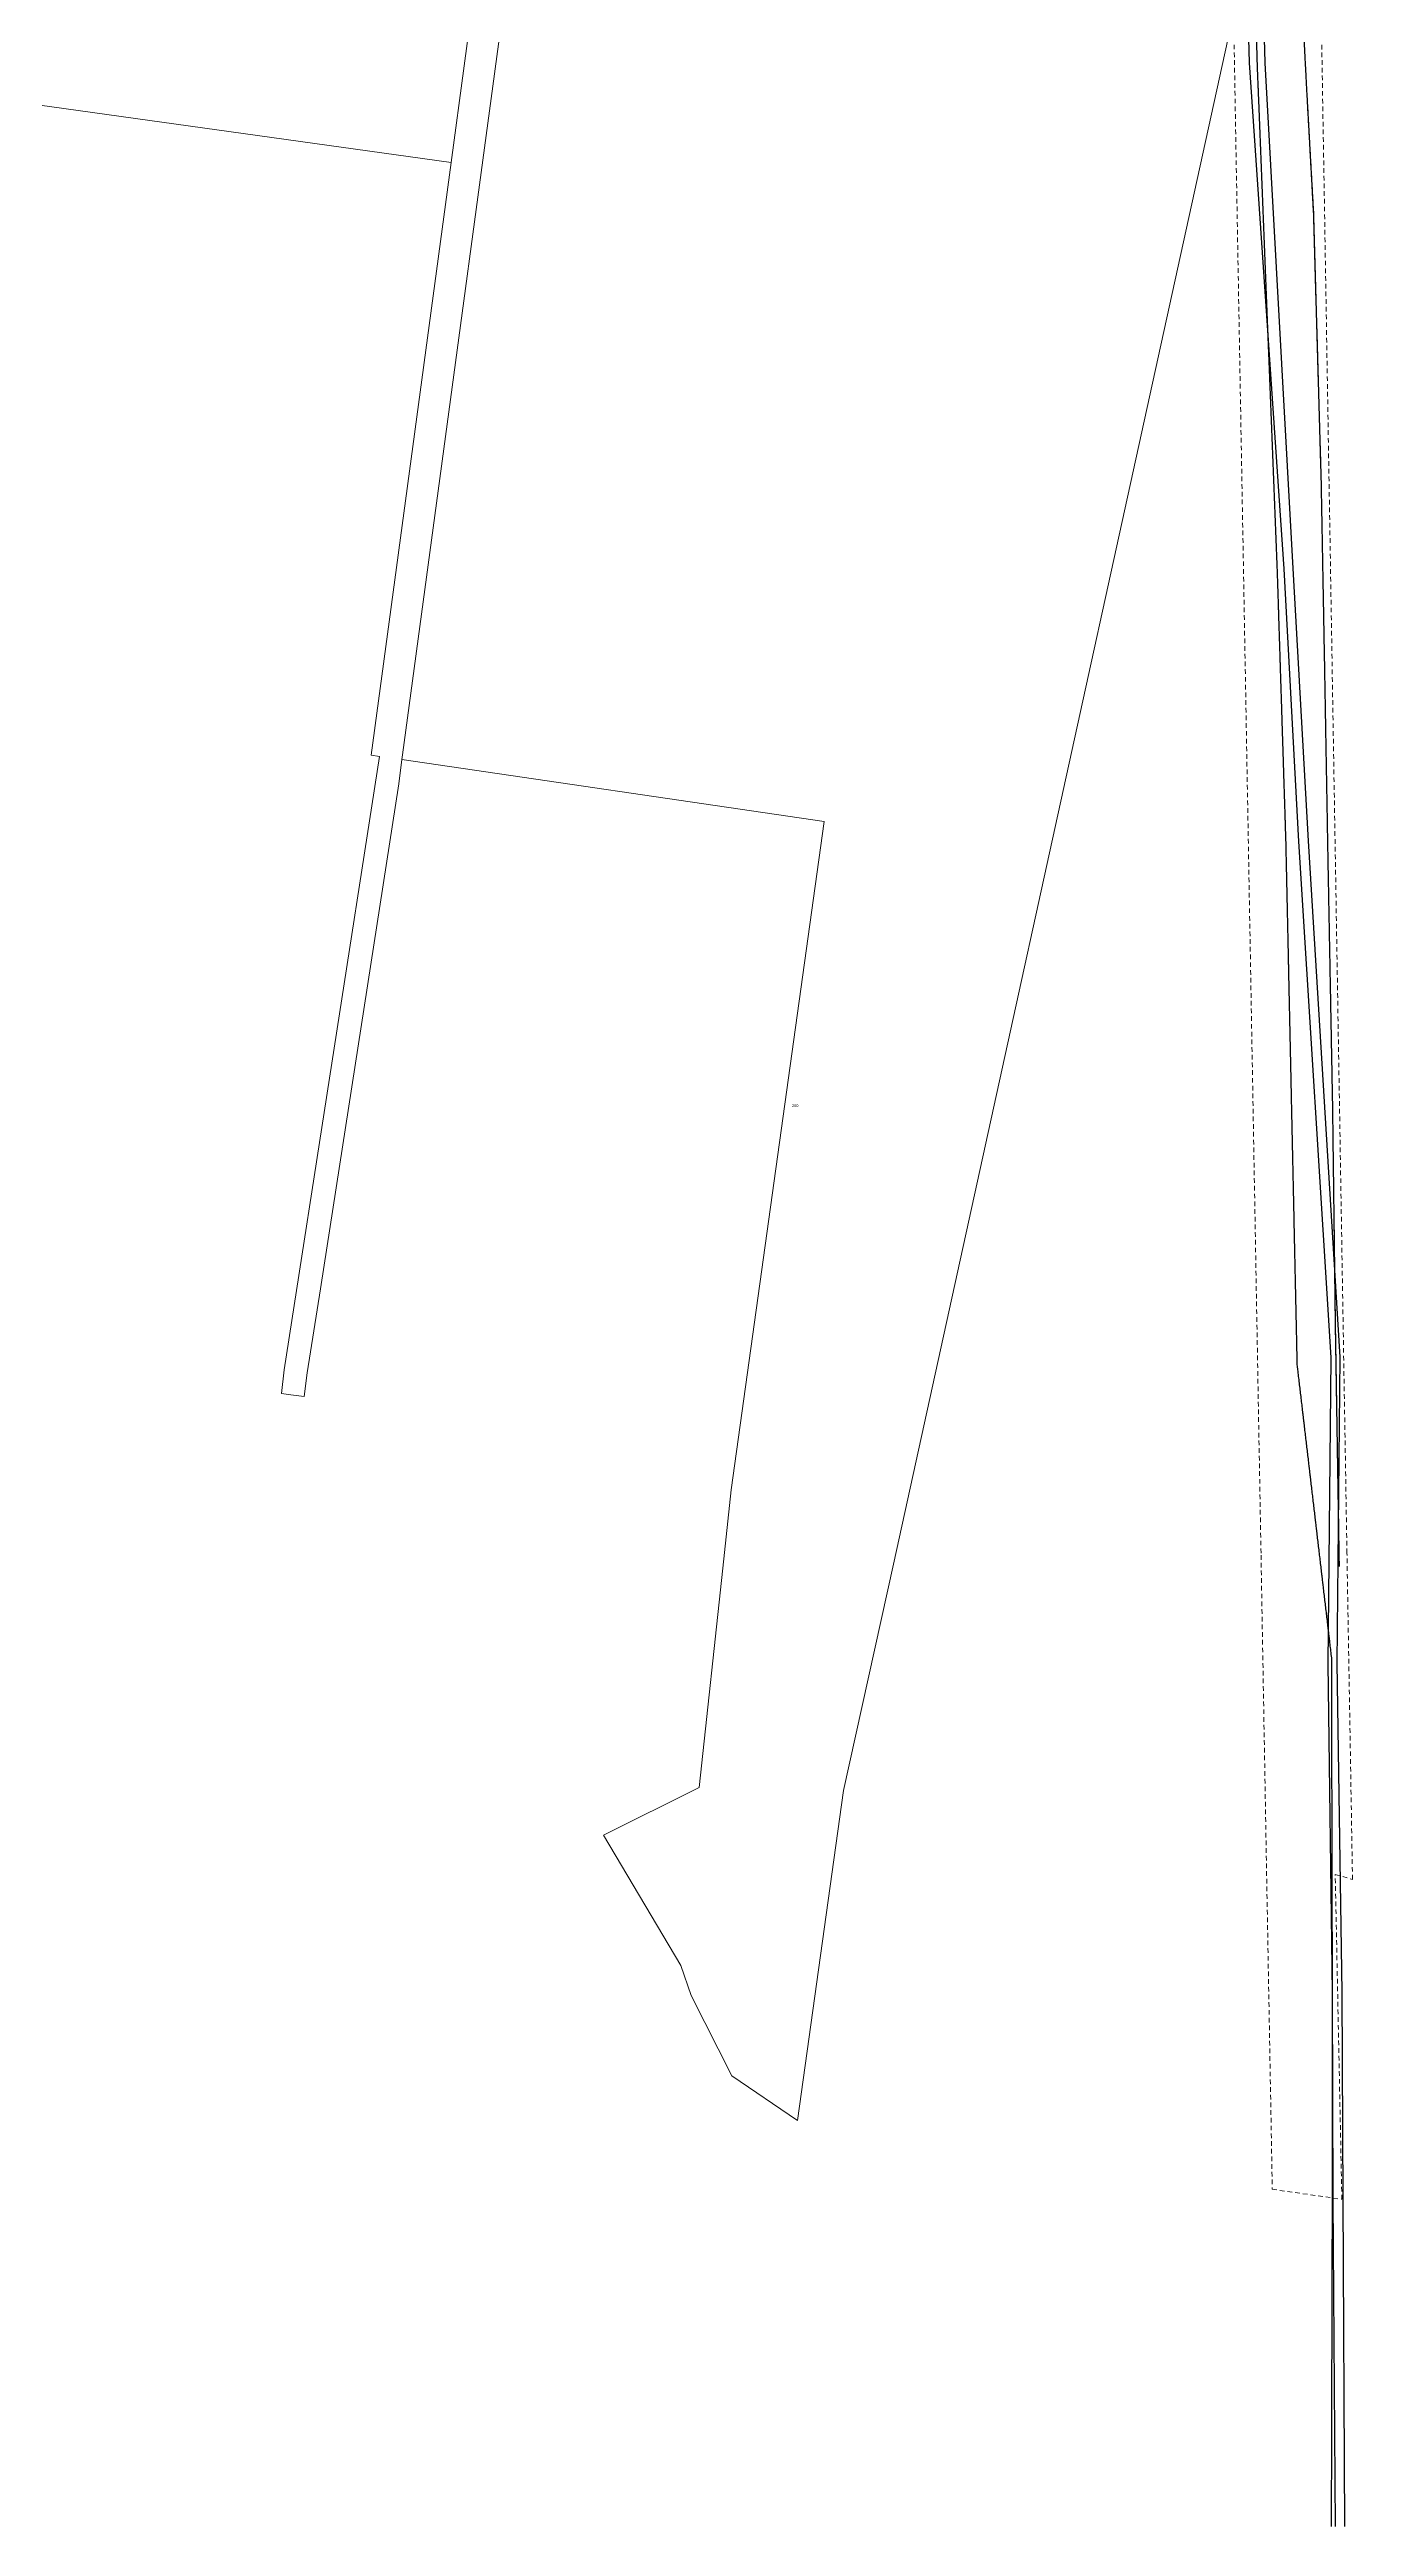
# Model space of a CAD drawing. Header units: metres. Extents: x 277863 to 282129, y 6130772 to 6135401.
# Drawn here: x 278764 to 279609, y 6130772 to 6132378 of the extents above; entities that cross this region are included whole.
import ezdxf

# ---------------------------------------------------------------- set-up
doc = ezdxf.new("R2010")
doc.units = ezdxf.units.M
doc.linetypes.add('Cable Exist OH', pattern=[1, 1, 0])
doc.linetypes.add('Dash', pattern=[5, 3, -2])
for name, color, linetype, lineweight in [('Cadastre Easements_SP_EXT', 9, 'Continuous', 5), ('Cadastre Land Parcels_SP_EXT', 9, 'Continuous', 5), ('Cadastre Roads_SP_EXT', 9, 'Continuous', 5)]:
    doc.layers.add(name, color=color, linetype=linetype, lineweight=lineweight)
doc.layers.add('Mains_HV_EXT', color=7, linetype='Continuous')
doc.layers.add('Mains_TR_EXT', color=7, linetype='Continuous')
doc.styles.get("Standard").update_dxf_attribs({"font": 'arial.ttf'})
doc.linetypes.add('Cable E OH', pattern='A,9.4,["E",Standard,S=1.7,R=0,X=0,Y=-1],0', length=9.4)

msp = doc.modelspace()

# ---------------------------------------------------------------- linework, layer by layer
at = {"layer": 'Cadastre Easements_SP_EXT', "linetype": 'Dash'}
msp.add_lwpolyline([(279605, 6131403.3), (279587, 6132480.6), (279586.4, 6132519.2), (279581.3, 6132669.4), (279570.3, 6132991.9), (279491, 6133321.9), (279466.9, 6133422.2), (279406.8, 6133430.7), (279457.7, 6133212.6), (279460.5, 6133200.8), (279508.4, 6132995.6), (279519.6, 6132708.7), (279528.2, 6132488.9), (279531.4, 6132407.5), (279531.5, 6132401.2), (279549.3, 6131402), (279552.7, 6131207.1), (279556.6, 6130990.9), (279601.7, 6130984.4), (279597.4, 6131194.9), (279608.6, 6131191.8), (279605, 6131403.3)], close=True, dxfattribs=at)
at = {"layer": 'Cadastre Land Parcels_SP_EXT', "linetype": 'Continuous'}
for points in [[(279079.2, 6132704.9), (278666.1, 6132760.4), (278648.5, 6132627.9), (278623.7, 6132441.5), (278617, 6132390.9), (278613.2, 6132362.2), (279024.4, 6132304.9), (279058.1, 6132555.8), (279079.2, 6132704.9)], [(279278.7, 6131249.4), (279311, 6131396.2), (279531.5, 6132401.2), (279550.1, 6132485.8), (279528.2, 6132488.9), (279363, 6132512.5), (279078.1, 6132553), (278992.8, 6131920.9), (278992.4, 6131917.7), (279266.1, 6131877.5), (279205.8, 6131444.3), (279200.3, 6131393.6), (279185, 6131251.4), (279123, 6131220.4), (279173.1, 6131135.9), (279179.8, 6131116.5), (279206.3, 6131064.5), (279248.7, 6131035.5), (279278.7, 6131249.4)]]:
    msp.add_lwpolyline(points, close=True, dxfattribs=at)
at = {"layer": 'Cadastre Roads_SP_EXT', "linetype": 'Continuous'}
msp.add_lwpolyline([(279099.2, 6132702.2), (279091, 6132703.3), (279079.2, 6132704.9), (279058.1, 6132555.8), (279024.4, 6132304.9), (278972.5, 6131920.6), (278977.8, 6131919.8), (278916.1, 6131522.2), (278914.2, 6131506.7), (278920.3, 6131506), (278929.1, 6131504.9), (278931, 6131520.1), (278939.5, 6131574.6), (278990.3, 6131902.1), (278992.4, 6131917.7), (278992.8, 6131920.9), (279078.1, 6132553), (279099.2, 6132702.2)], close=True, dxfattribs=at)
at = {"layer": 'Mains_HV_EXT', "linetype": 'Cable E OH'}
for points in [[(279597.5, 6130772.3), (279596.1, 6130984.1), (279595.6, 6131118.4), (279592.8, 6131331.5), (279594.8, 6131530.1), (279573.9, 6131864.7), (279564.3, 6132041.3), (279541.8, 6132369.4), (279538.9, 6132479.6), (279522.1, 6132802.4), (279511.6, 6132981.4), (279517.6, 6132982.3)], [(279603.7, 6130772.3), (279602.5, 6130984.5), (279601.8, 6131118.6), (279598.6, 6131331.9), (279600.7, 6131530.3), (279580, 6131865.1), (279570.2, 6132041.7), (279551.9, 6132369.5), (279548.9, 6132479.9), (279532.2, 6132802.6), (279523.8, 6132983.6), (279517.7, 6132982.3)]]:
    msp.add_lwpolyline(points, dxfattribs=at)
at = {"layer": 'Mains_TR_EXT', "linetype": 'Cable Exist OH'}
for points in [[(279595, 6130772.3), (279595.6, 6130988.5), (279595.6, 6131122.2), (279595.1, 6131335.5), (279572.8, 6131525.4), (279565.5, 6131864.2), (279559.9, 6132040.9), (279546.9, 6132369.3), (279543.9, 6132479.9), (279527.2, 6132802.5), (279517.7, 6132982.2)], [(279565.7, 6132601.5), (279571.8, 6132486.6), (279578.8, 6132351.8), (279583.2, 6132271.9), (279588.2, 6132097.4), (279590.4, 6131977.2), (279592.6, 6131852), (279595.6, 6131691.6), (279597.4, 6131548.4), (279599.9, 6131394.7)], [(279565.7, 6132601.5), (279571.8, 6132486.6), (279578.8, 6132351.8), (279583.2, 6132272.9), (279588.2, 6132097.4), (279590.4, 6131977.2), (279592.6, 6131852), (279595.6, 6131691.6), (279597.4, 6131549.4), (279599.9, 6131394.7)]]:
    msp.add_lwpolyline(points, dxfattribs=at)

# ---------------------------------------------------------------- texts
at = {"layer": 'Cadastre Land Parcels_SP_EXT'}
msp.add_text('200', height=1.8, dxfattribs=at).set_placement((279245.2, 6131692.5))

doc.saveas('drawing.dxf')
